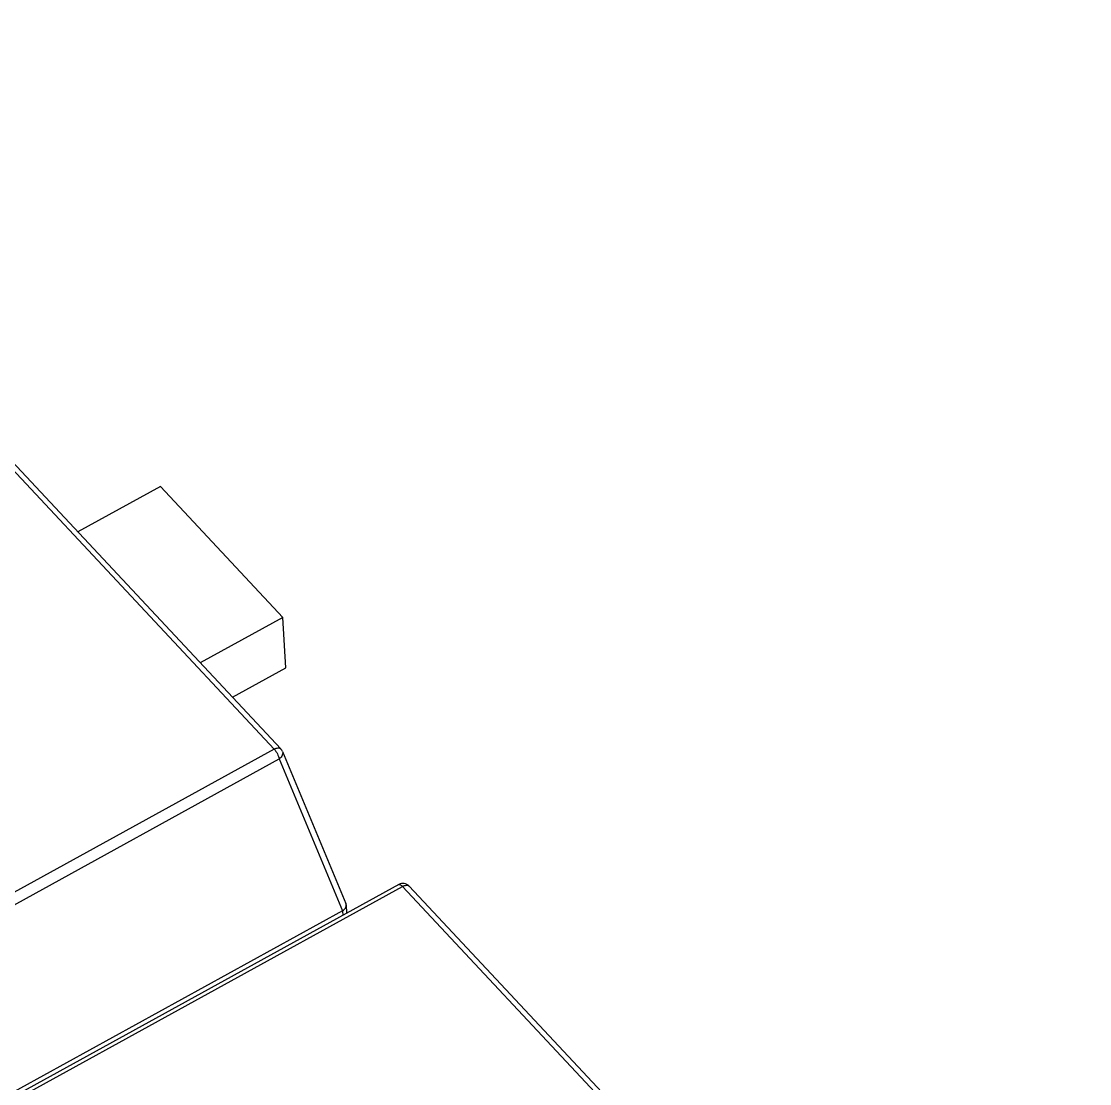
# Model space of a CAD drawing. Header units: millimetres. Extents: x 1514 to 2054, y 119 to 530.
# Drawn here: x 1786.378 to 1788.86, y 334.319 to 336.786 of the extents above; entities that cross this region are included whole.
import ezdxf

# ---------------------------------------------------------------- set-up
doc = ezdxf.new("R2010")
doc.units = ezdxf.units.MM
doc.header["$LTSCALE"] = 30.734
doc.layers.get('0').update_dxf_attribs({"linetype": 'CONTINUOUS'})

msp = doc.modelspace()

# ---------------------------------------------------------------- linework, layer by layer
at = {"color": 7}
for p, q in [((1785.385, 336.7851), (1786.9657, 335.0954)), ((1786.9811, 335.0961), (1785.4004, 336.7857)), ((1786.7014, 335.7056), (1786.5096, 335.6001)), ((1786.7014, 335.7056), (1786.9859, 335.4015)), ((1786.9859, 335.4015), (1786.7941, 335.2959)), ((1786.9929, 335.2841), (1786.9859, 335.4015)), ((1786.869, 335.2159), (1786.9929, 335.2841)), ((1786.9657, 335.0954), (1785.7519, 334.4275)), ((1786.985, 335.0901), (1787.1321, 334.7373)), ((1785.7637, 334.4047), (1786.9776, 335.0727)), ((1786.9776, 335.0727), (1787.1246, 334.7201)), ((1787.2552, 334.781), (1786.0413, 334.1131)), ((1786.0502, 334.1086), (1787.2641, 334.7766)), ((1787.2641, 334.7766), (1788.8448, 333.0869)), ((1788.8601, 333.0875), (1787.2794, 334.7772)), ((1787.133, 334.7337), (1787.1341, 334.7144)), ((1787.1244, 334.72), (1785.7609, 333.9697)), ((1787.1244, 334.72), (1787.125, 334.7094))]:
    msp.add_line(p, q, dxfattribs=at)
msp.add_arc((1787.2648, 334.7635), 0.02, 43.0917, 118.8231, dxfattribs=at)
for points, knots in [([(1786.9657, 335.0954), (1786.9672, 335.0963), (1786.9701, 335.0976), (1786.9745, 335.0984), (1786.9783, 335.0981), (1786.9804, 335.0968), (1786.9811, 335.0961)], [0, 0, 0, 0, 0.308916, 0.57801, 0.803853, 1, 1, 1, 1]), ([(1786.9657, 335.0954), (1786.9687, 335.0922), (1786.9735, 335.0849), (1786.9768, 335.0768), (1786.9776, 335.0727)], [0, 0, 0, 0, 0.510535, 1, 1, 1, 1]), ([(1786.985, 335.0901), (1786.9855, 335.0887), (1786.986, 335.0856), (1786.9848, 335.0809), (1786.9819, 335.0763), (1786.9791, 335.0738), (1786.9776, 335.0727)], [0, 0, 0, 0, 0.215973, 0.450375, 0.71272, 1, 1, 1, 1]), ([(1787.2552, 334.781), (1787.2563, 334.7816), (1787.2589, 334.7809), (1787.2616, 334.779), (1787.2632, 334.7774), (1787.2641, 334.7766)], [0, 0, 0, 0, 0.36884, 0.65205, 1, 1, 1, 1]), ([(1787.2641, 334.7766), (1787.2655, 334.7774), (1787.2684, 334.7787), (1787.2728, 334.7796), (1787.2766, 334.7792), (1787.2787, 334.7779), (1787.2794, 334.7772)], [0, 0, 0, 0, 0.308916, 0.57801, 0.803853, 1, 1, 1, 1]), ([(1787.1246, 334.7201), (1787.126, 334.7209), (1787.1289, 334.7232), (1787.1322, 334.7278), (1787.1331, 334.7319), (1787.133, 334.7338)], [0, 0, 0, 0, 0.276067, 0.659505, 1, 1, 1, 1])]:
    msp.add_open_spline(points, degree=3, knots=knots, dxfattribs=at)
for points in [[(1786.985, 335.0901), (1786.984, 335.0923), (1786.9827, 335.0943), (1786.9811, 335.0961)], [(1787.133, 334.7338), (1787.1329, 334.7349), (1787.1326, 334.7361), (1787.1322, 334.7372)]]:
    msp.add_open_spline(points, degree=3, dxfattribs=at)

doc.saveas('drawing.dxf')
